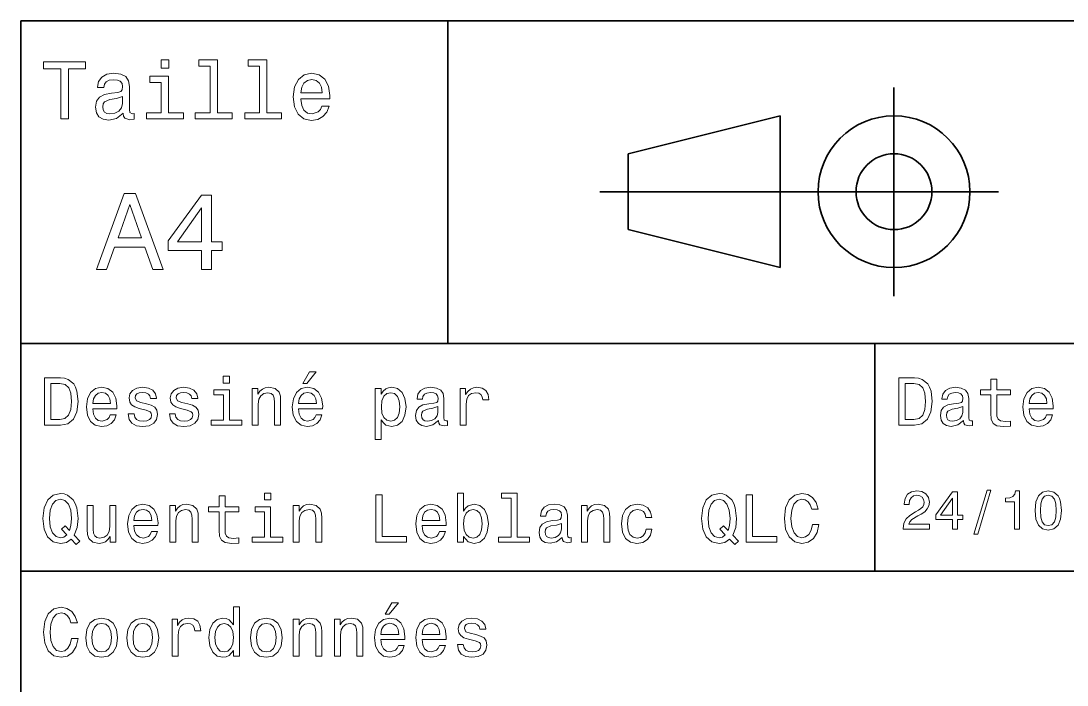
# Model space of a CAD drawing. Extents: x 0 to 297, y 0 to 210.
# Drawn here: x 97 to 152.1, y 35 to 70 of the extents above; entities that cross this region are included whole.
import ezdxf

# ---------------------------------------------------------------- set-up
doc = ezdxf.new("R2010")
doc.units = 0

msp = doc.modelspace()

# ---------------------------------------------------------------- linework, layer by layer
at = {"color": 7, "lineweight": 35}
for p, q in [((97, 10), (97, 70)), ((97, 70), (287, 70)), ((127.5, 61), (148.5, 61)), ((97, 53), (162, 53)), ((97, 41), (162, 41))]:
    msp.add_line(p, q, dxfattribs=at)
at = {"color": 7, "lineweight": 35, "ltscale": 0.425}
msp.add_line((119.5, 53), (119.5, 70), dxfattribs=at)
at = {"color": 7, "lineweight": 35, "ltscale": 0.275}
msp.add_line((143, 55.5), (143, 66.5), dxfattribs=at)
at = {"color": 7, "lineweight": 35, "ltscale": 0.206155}
for p, q in [((129, 63), (137, 65)), ((137, 57), (129, 59))]:
    msp.add_line(p, q, dxfattribs=at)
at = {"color": 7, "lineweight": 35, "ltscale": 0.2}
msp.add_line((137, 65), (137, 57), dxfattribs=at)
at = {"color": 7, "lineweight": 35, "ltscale": 0.1}
msp.add_line((129, 59), (129, 63), dxfattribs=at)
at = {"color": 7, "lineweight": 35, "ltscale": 0.3}
msp.add_line((142, 41), (142, 53), dxfattribs=at)
at = {"color": 7, "lineweight": 13}
for points in [[(99.102303, 64.837173), (99.5, 64.837173), (99.5, 67.47406), (100.407784, 67.47406), (100.407784, 67.837173), (98.190201, 67.837173), (98.190201, 67.47406), (99.102303, 67.47406)], [(104.786743, 67.940918), (104.384727, 67.940918), (104.384727, 67.508644), (104.786743, 67.508644)], [(106.969742, 67.621033), (106.969742, 65.157059), (106.187317, 65.157059), (106.187317, 64.837173), (108.128242, 64.837173), (108.128242, 65.157059), (107.350143, 65.157059), (107.350143, 67.940918), (106.373199, 67.940918), (106.373199, 67.621033)], [(109.572044, 67.621033), (109.572044, 65.157059), (108.789627, 65.157059), (108.789627, 64.837173), (110.730545, 64.837173), (110.730545, 65.157059), (109.952454, 65.157059), (109.952454, 67.940918), (108.975502, 67.940918), (108.975502, 67.621033)], [(102.387611, 65.139771), (102.387611, 65.126801), (102.409225, 64.979828), (102.47406, 64.876076), (102.746399, 64.793945), (102.958214, 64.828529), (102.958214, 65.122475), (102.867432, 65.109505), (102.746399, 65.165703), (102.724785, 65.338615), (102.724785, 66.540344), (102.672913, 66.84726), (102.521614, 67.0634), (102.257927, 67.193085), (101.886169, 67.240631), (101.523056, 67.188759), (101.255043, 67.041786), (101.086456, 66.812675), (101.030258, 66.510086), (101.030258, 66.484146), (101.371758, 66.484146), (101.402016, 66.665703), (101.497116, 66.795387), (101.65274, 66.873199), (101.873199, 66.903458), (102.085014, 66.881844), (102.236313, 66.817001), (102.327087, 66.704605), (102.357346, 66.548988), (102.340057, 66.367432), (102.270897, 66.276657), (102.097984, 66.233429), (101.773773, 66.198845), (101.402016, 66.121033), (101.138329, 65.982704), (100.982712, 65.766571), (100.935158, 65.446686), (100.978386, 65.161385), (101.112389, 64.949562), (101.328529, 64.815559), (101.626801, 64.768013), (102.028816, 64.858788)], [(104.773773, 65.157059), (104.773773, 67.080688), (103.796829, 67.080688), (103.796829, 66.756485), (104.393372, 66.756485), (104.393372, 65.157059), (103.615273, 65.157059), (103.615273, 64.837173), (105.560516, 64.837173), (105.560516, 65.157059)], [(111.750717, 65.887604), (113.272339, 65.887604), (113.276657, 66.064842), (113.207497, 66.561958), (113.017288, 66.933716), (112.714699, 67.158501), (112.312683, 67.240631), (111.919312, 67.154175), (111.616714, 66.912102), (111.422188, 66.51873), (111.353027, 66), (111.41787, 65.4683), (111.612396, 65.079247), (111.91066, 64.837173), (112.299713, 64.755043), (112.636887, 64.811234), (112.913544, 64.958214), (113.116714, 65.191643), (113.233429, 65.502876), (112.857346, 65.502876), (112.779541, 65.329971), (112.667145, 65.200287), (112.34726, 65.096542), (112.100868, 65.144089), (111.914986, 65.295387), (111.793945, 65.541786), (111.750717, 65.874634)], [(111.750717, 66.207489), (111.798271, 66.50576), (111.914986, 66.726219), (112.092216, 66.860229), (112.325653, 66.907776), (112.554756, 66.860229), (112.731987, 66.726219), (112.840057, 66.50576), (112.878967, 66.207489)], [(102.344383, 65.649857), (102.292511, 65.425072), (102.154182, 65.252159), (101.946686, 65.139771), (101.691643, 65.100861), (101.527374, 65.122475), (101.41066, 65.191643), (101.337173, 65.312675), (101.315559, 65.481262), (101.332855, 65.632561), (101.402016, 65.740631), (101.678673, 65.861671), (102.028816, 65.913544), (102.344383, 66.017288)], [(100.982712, 56.9049), (101.51297, 56.9049), (101.933716, 58.080692), (103.530258, 58.080692), (103.951012, 56.9049), (104.492798, 56.9049), (103.028816, 60.910664), (102.440926, 60.910664)], [(106.521614, 56.9049), (107.040344, 56.9049), (107.040344, 57.896255), (107.610954, 57.896255), (107.610954, 58.357349), (107.040344, 58.357349), (107.040344, 60.818443), (106.515854, 60.818443), (104.763687, 58.403458), (104.763687, 57.896255), (106.521614, 57.896255)], [(102.118156, 58.570606), (102.734871, 60.334293), (103.351585, 58.570606)], [(105.247841, 58.357349), (106.521614, 60.149857), (106.521614, 58.357349)], [(107.992798, 51.27702), (107.657784, 51.27702), (107.657784, 50.916786), (107.992798, 50.916786)], [(111.84726, 50.88797), (112.059799, 50.88797), (112.560516, 51.500362), (112.207489, 51.500362)], [(99.080688, 51.190563), (98.248558, 51.190563), (98.248558, 48.690563), (99.080688, 48.690563), (99.473343, 48.769814), (99.765129, 49.011169), (99.945244, 49.40382), (100.010086, 49.940563), (99.952446, 50.488113), (99.880402, 50.70425), (99.779541, 50.877163), (99.487755, 51.111313), (99.296829, 51.168949)], [(99.055473, 50.891571), (99.329254, 50.837536), (99.516571, 50.671829), (99.628242, 50.376442), (99.664268, 49.940563), (99.624641, 49.519093), (99.51297, 49.223705), (99.322044, 49.047192), (99.055473, 48.989555), (98.583572, 48.989555), (98.583572, 50.891571)], [(144.080688, 51.190563), (143.248566, 51.190563), (143.248566, 48.690563), (144.080688, 48.690563), (144.473343, 48.769814), (144.765137, 49.011169), (144.945251, 49.40382), (145.010086, 49.940563), (144.952454, 50.488113), (144.880402, 50.70425), (144.779541, 50.877163), (144.487747, 51.111313), (144.296829, 51.168949)], [(144.055481, 50.891571), (144.329254, 50.837536), (144.516571, 50.671829), (144.628235, 50.376442), (144.664261, 49.940563), (144.624634, 49.519093), (144.51297, 49.223705), (144.322052, 49.047192), (144.055481, 48.989555), (143.583572, 48.989555), (143.583572, 50.891571)], [(148.100861, 50.289986), (148.100861, 49.320965), (148.122482, 49.007565), (148.223343, 48.791428), (148.425079, 48.665348), (148.767288, 48.62212), (149.141937, 48.640129), (149.141937, 48.913906), (148.868149, 48.892292), (148.619598, 48.921112), (148.486313, 49.011169), (148.42868, 49.162464), (148.417862, 49.375), (148.417862, 50.289986), (149.141937, 50.289986), (149.141937, 50.560158), (148.417862, 50.560158), (148.417862, 51.125721), (148.100861, 51.125721), (148.100861, 50.560158), (147.553314, 50.560158), (147.553314, 50.289986)], [(100.784584, 49.565922), (102.052597, 49.565922), (102.056198, 49.713619), (101.998558, 50.127884), (101.840057, 50.437683), (101.587898, 50.625), (101.252884, 50.693443), (100.925072, 50.621399), (100.672913, 50.41967), (100.510803, 50.091862), (100.453171, 49.659584), (100.507202, 49.216499), (100.669312, 48.892292), (100.91787, 48.690563), (101.242073, 48.62212), (101.523056, 48.668949), (101.753601, 48.791428), (101.922913, 48.98595), (102.020172, 49.245319), (101.706772, 49.245319), (101.64193, 49.101227), (101.548271, 48.993156), (101.2817, 48.9067), (101.07637, 48.946327), (100.921471, 49.072407), (100.820602, 49.27774), (100.784584, 49.555115)], [(100.784584, 49.832493), (100.824211, 50.081055), (100.921471, 50.264771), (101.069168, 50.376442), (101.263687, 50.416069), (101.454613, 50.376442), (101.602303, 50.264771), (101.69236, 50.081055), (101.724785, 49.832493)], [(103.623199, 49.818085), (103.317001, 49.890129), (103.090057, 49.972984), (103.014412, 50.142292), (103.036026, 50.261169), (103.111671, 50.347622), (103.234146, 50.401657), (103.41066, 50.423271), (103.579971, 50.401657), (103.713257, 50.336815), (103.799713, 50.239555), (103.835732, 50.109871), (104.145531, 50.109871), (104.145531, 50.117077), (104.091499, 50.351227), (103.943802, 50.534943), (103.713257, 50.650219), (103.41066, 50.693443), (103.104469, 50.650219), (102.881126, 50.531342), (102.740631, 50.354828), (102.697403, 50.131485), (102.729828, 49.915348), (102.830688, 49.76405), (102.996399, 49.655983), (103.237755, 49.580334), (103.590775, 49.493877), (103.806915, 49.40382), (103.864555, 49.331772), (103.886169, 49.223705), (103.853745, 49.09042), (103.767288, 48.989555), (103.626801, 48.924713), (103.439484, 48.903099), (103.241356, 48.924713), (103.09726, 49.000362), (103, 49.122841), (102.960373, 49.292149), (102.654175, 49.292149), (102.704613, 49.003963), (102.852303, 48.795029), (103.086456, 48.668949), (103.41066, 48.62212), (103.749283, 48.668949), (103.997841, 48.795029), (104.149139, 48.996758), (104.203171, 49.259727), (104.163544, 49.486671), (104.051872, 49.641571), (103.868156, 49.742435)], [(105.791786, 49.818085), (105.485588, 49.890129), (105.258644, 49.972984), (105.182999, 50.142292), (105.204613, 50.261169), (105.280258, 50.347622), (105.40274, 50.401657), (105.579254, 50.423271), (105.748558, 50.401657), (105.881844, 50.336815), (105.9683, 50.239555), (106.004326, 50.109871), (106.314117, 50.109871), (106.314117, 50.117077), (106.260086, 50.351227), (106.112396, 50.534943), (105.881844, 50.650219), (105.579254, 50.693443), (105.273056, 50.650219), (105.049713, 50.531342), (104.909225, 50.354828), (104.865997, 50.131485), (104.898415, 49.915348), (104.999283, 49.76405), (105.164986, 49.655983), (105.406342, 49.580334), (105.759369, 49.493877), (105.975502, 49.40382), (106.033142, 49.331772), (106.054756, 49.223705), (106.022339, 49.09042), (105.935883, 48.989555), (105.795387, 48.924713), (105.60807, 48.903099), (105.409943, 48.924713), (105.265854, 49.000362), (105.168587, 49.122841), (105.12896, 49.292149), (104.822769, 49.292149), (104.873199, 49.003963), (105.020897, 48.795029), (105.255043, 48.668949), (105.579254, 48.62212), (105.91787, 48.668949), (106.166428, 48.795029), (106.317726, 48.996758), (106.371758, 49.259727), (106.33213, 49.486671), (106.220459, 49.641571), (106.036743, 49.742435)], [(107.981987, 48.957134), (107.981987, 50.560158), (107.16787, 50.560158), (107.16787, 50.289986), (107.664986, 50.289986), (107.664986, 48.957134), (107.016571, 48.957134), (107.016571, 48.690563), (108.637611, 48.690563), (108.637611, 48.957134)], [(109.181557, 48.690563), (109.498558, 48.690563), (109.498558, 49.807278), (109.530983, 50.063042), (109.635445, 50.250362), (109.797546, 50.365635), (110.013687, 50.408863), (110.1866, 50.372841), (110.29467, 50.275578), (110.348701, 50.113472), (110.366714, 49.897335), (110.366714, 48.690563), (110.683716, 48.690563), (110.683716, 49.962177), (110.669312, 50.217941), (110.604469, 50.430477), (110.39193, 50.625), (110.060516, 50.693443), (109.876801, 50.668228), (109.721901, 50.599785), (109.588615, 50.484512), (109.484146, 50.329613), (109.484146, 50.625), (109.181557, 50.625)], [(111.627518, 49.565922), (112.895531, 49.565922), (112.899132, 49.713619), (112.841499, 50.127884), (112.682999, 50.437683), (112.430832, 50.625), (112.095825, 50.693443), (111.768013, 50.621399), (111.515854, 50.41967), (111.353745, 50.091862), (111.296112, 49.659584), (111.350143, 49.216499), (111.512245, 48.892292), (111.760803, 48.690563), (112.085014, 48.62212), (112.365997, 48.668949), (112.596542, 48.791428), (112.765854, 48.98595), (112.863113, 49.245319), (112.549713, 49.245319), (112.484871, 49.101227), (112.391212, 48.993156), (112.124641, 48.9067), (111.919312, 48.946327), (111.764412, 49.072407), (111.663544, 49.27774), (111.627518, 49.555115)], [(111.627518, 49.832493), (111.667145, 50.081055), (111.764412, 50.264771), (111.912102, 50.376442), (112.106628, 50.416069), (112.297546, 50.376442), (112.445244, 50.264771), (112.535301, 50.081055), (112.567726, 49.832493)], [(115.986313, 50.326012), (115.986313, 50.625), (115.669312, 50.625), (115.669312, 47.941284), (115.986313, 47.941284), (115.986313, 48.98595), (116.097984, 48.816643), (116.22406, 48.704971), (116.541069, 48.62212), (116.843658, 48.690563), (117.081413, 48.895893), (117.236313, 49.2201), (117.293945, 49.659584), (117.236313, 50.095463), (117.081413, 50.41967), (116.843658, 50.621399), (116.541069, 50.693443), (116.368156, 50.671829), (116.220459, 50.603386), (116.094383, 50.488113)], [(116.48703, 48.9067), (116.274498, 48.953533), (116.119598, 49.097622), (116.022339, 49.331772), (115.989914, 49.659584), (116.022339, 49.983791), (116.119598, 50.217941), (116.274498, 50.358429), (116.48703, 50.408863), (116.681557, 50.358429), (116.836456, 50.21434), (116.933716, 49.98019), (116.969742, 49.659584), (116.933716, 49.335377), (116.836456, 49.097622), (116.681557, 48.953533)], [(119.005043, 48.942726), (119.005043, 48.931919), (119.023056, 48.809441), (119.077087, 48.722984), (119.304031, 48.654541), (119.480545, 48.683357), (119.480545, 48.928314), (119.4049, 48.917507), (119.304031, 48.96434), (119.286026, 49.108429), (119.286026, 50.109871), (119.242798, 50.365635), (119.116714, 50.54575), (118.896973, 50.65382), (118.587173, 50.693443), (118.284584, 50.650219), (118.061241, 50.52774), (117.920746, 50.336815), (117.873917, 50.084656), (117.873917, 50.063042), (118.158501, 50.063042), (118.183716, 50.21434), (118.26297, 50.322407), (118.392654, 50.387249), (118.57637, 50.412464), (118.752884, 50.394455), (118.878967, 50.34042), (118.954613, 50.246758), (118.979828, 50.117077), (118.965416, 49.965778), (118.907784, 49.890129), (118.763687, 49.854107), (118.493515, 49.825291), (118.183716, 49.760448), (117.963974, 49.645176), (117.834297, 49.465057), (117.79467, 49.19849), (117.830688, 48.960735), (117.942368, 48.784222), (118.122482, 48.67255), (118.37104, 48.632927), (118.706055, 48.708576)], [(120.143372, 48.690563), (120.460373, 48.690563), (120.460373, 49.796471), (120.492798, 50.063042), (120.590057, 50.253963), (120.748558, 50.369236), (120.961098, 50.408863), (121.119598, 50.383648), (121.238472, 50.3116), (121.310516, 50.189121), (121.335739, 50.023415), (121.656342, 50.023415), (121.613113, 50.315205), (121.49424, 50.524136), (121.296112, 50.650219), (121.02594, 50.693443), (120.842224, 50.664627), (120.683716, 50.592579), (120.543228, 50.4701), (120.431557, 50.304398), (120.431557, 50.625), (120.143372, 50.625)], [(146.656342, 48.942726), (146.656342, 48.931919), (146.674347, 48.809441), (146.728394, 48.722984), (146.955338, 48.654541), (147.131851, 48.683357), (147.131851, 48.928314), (147.056198, 48.917507), (146.955338, 48.96434), (146.937317, 49.108429), (146.937317, 50.109871), (146.894089, 50.365635), (146.768005, 50.54575), (146.548264, 50.65382), (146.23848, 50.693443), (145.935883, 50.650219), (145.71254, 50.52774), (145.572052, 50.336815), (145.525223, 50.084656), (145.525223, 50.063042), (145.809799, 50.063042), (145.835022, 50.21434), (145.914261, 50.322407), (146.043945, 50.387249), (146.227661, 50.412464), (146.404175, 50.394455), (146.530258, 50.34042), (146.605911, 50.246758), (146.631119, 50.117077), (146.616714, 49.965778), (146.559082, 49.890129), (146.414978, 49.854107), (146.144806, 49.825291), (145.835022, 49.760448), (145.61528, 49.645176), (145.485596, 49.465057), (145.445969, 49.19849), (145.481995, 48.960735), (145.593658, 48.784222), (145.773773, 48.67255), (146.022339, 48.632927), (146.357346, 48.708576)], [(150.121765, 49.565922), (151.389771, 49.565922), (151.393372, 49.713619), (151.335739, 50.127884), (151.177231, 50.437683), (150.925079, 50.625), (150.590057, 50.693443), (150.262253, 50.621399), (150.010086, 50.41967), (149.847977, 50.091862), (149.790344, 49.659584), (149.844376, 49.216499), (150.006485, 48.892292), (150.255051, 48.690563), (150.579254, 48.62212), (150.860229, 48.668949), (151.090775, 48.791428), (151.260086, 48.98595), (151.357346, 49.245319), (151.043945, 49.245319), (150.979111, 49.101227), (150.885452, 48.993156), (150.618881, 48.9067), (150.413544, 48.946327), (150.258652, 49.072407), (150.157776, 49.27774), (150.121765, 49.555115)], [(150.121765, 49.832493), (150.161377, 50.081055), (150.258652, 50.264771), (150.406342, 50.376442), (150.600861, 50.416069), (150.791794, 50.376442), (150.939484, 50.264771), (151.029541, 50.081055), (151.061966, 49.832493)], [(118.969025, 49.367798), (118.925797, 49.180477), (118.810516, 49.036385), (118.637611, 48.942726), (118.425072, 48.910305), (118.288185, 48.928314), (118.190926, 48.98595), (118.129684, 49.086815), (118.111671, 49.227306), (118.126083, 49.353386), (118.183716, 49.443443), (118.414268, 49.544312), (118.706055, 49.587536), (118.969025, 49.673992)], [(146.620316, 49.367798), (146.577087, 49.180477), (146.461823, 49.036385), (146.28891, 48.942726), (146.07637, 48.910305), (145.939484, 48.928314), (145.842224, 48.98595), (145.780975, 49.086815), (145.76297, 49.227306), (145.777374, 49.353386), (145.835022, 49.443443), (146.065567, 49.544312), (146.357346, 49.587536), (146.620316, 49.673992)], [(143.489914, 43.224785), (144.864563, 43.224785), (144.864563, 43.472622), (143.778107, 43.472622), (143.838623, 43.60807), (143.942368, 43.720463), (144.262253, 43.925072), (144.432281, 44.011528), (144.622482, 44.135448), (144.757935, 44.279541), (144.835739, 44.44957), (144.864563, 44.642651), (144.815567, 44.884727), (144.680115, 45.074928), (144.472626, 45.195965), (144.20462, 45.239193), (143.927963, 45.190201), (143.71759, 45.054756), (143.582138, 44.838619), (143.536026, 44.553314), (143.536026, 44.51297), (143.798279, 44.51297), (143.798279, 44.536022), (143.824219, 44.731991), (143.902023, 44.876083), (144.02594, 44.9683), (144.190201, 45), (144.357361, 44.971184), (144.481277, 44.899136), (144.561966, 44.786743), (144.59079, 44.645535), (144.570602, 44.51297), (144.515854, 44.400578), (144.42363, 44.302593), (144.296829, 44.216141), (144.126801, 44.12392), (143.844391, 43.945248), (143.645538, 43.755043), (143.52739, 43.524498), (143.489914, 43.233429)], [(147.213257, 42.956772), (147.412109, 42.956772), (148.109512, 45.279541), (147.907791, 45.279541)], [(149.345825, 43.224785), (149.608078, 43.224785), (149.608078, 45.239193), (149.412109, 45.239193), (149.360229, 45.0634), (149.256485, 44.945248), (149.097992, 44.876083), (148.878967, 44.853027), (148.878967, 44.648415), (149.345825, 44.648415)], [(150.438049, 44.201729), (150.481277, 43.749279), (150.616714, 43.426514), (150.832855, 43.230549), (151.132568, 43.167149), (151.429398, 43.230549), (151.645538, 43.426514), (151.778107, 43.749279), (151.824219, 44.201729), (151.778107, 44.651299), (151.723343, 44.829971), (151.645538, 44.976948), (151.429398, 45.172913), (151.132568, 45.239193), (150.832855, 45.172913), (150.616714, 44.974064), (150.481277, 44.651299)], [(99.642654, 42.685879), (99.916428, 42.401295), (100.107346, 42.592216), (99.811958, 42.894814), (99.963257, 43.305473), (100.010086, 43.780979), (99.941643, 44.339336), (99.862389, 44.56628), (99.757927, 44.753601), (99.46254, 45.009365), (99.282417, 45.074207), (99.084297, 45.099422), (98.702446, 45.009365), (98.41066, 44.757202), (98.223343, 44.342937), (98.158501, 43.780979), (98.223343, 43.219021), (98.407059, 42.804756), (98.698845, 42.548992), (99.084297, 42.462536), (99.397697, 42.520172)], [(99.415703, 42.916428), (99.260803, 42.801151), (99.084297, 42.765129), (98.850143, 42.829971), (98.666428, 43.024494), (98.543945, 43.341499), (98.504326, 43.780979), (98.543945, 44.216858), (98.662827, 44.537464), (98.846542, 44.731987), (99.084297, 44.80043), (99.318443, 44.731987), (99.502159, 44.533859), (99.62104, 44.213257), (99.664268, 43.780979), (99.631844, 43.406338), (99.5634, 43.150578), (99.329254, 43.395531), (99.134727, 43.211815)], [(107.438042, 44.130402), (107.438042, 43.161381), (107.459656, 42.84798), (107.560516, 42.631844), (107.762245, 42.505764), (108.104469, 42.462536), (108.479111, 42.480545), (108.479111, 42.754322), (108.20533, 42.732708), (107.956772, 42.761528), (107.823486, 42.851585), (107.765854, 43.00288), (107.755043, 43.215416), (107.755043, 44.130402), (108.479111, 44.130402), (108.479111, 44.400574), (107.755043, 44.400574), (107.755043, 44.966137), (107.438042, 44.966137), (107.438042, 44.400574), (106.890488, 44.400574), (106.890488, 44.130402)], [(110.161385, 45.117435), (109.82637, 45.117435), (109.82637, 44.757202), (110.161385, 44.757202)], [(115.701729, 42.530979), (117.308357, 42.530979), (117.308357, 42.833572), (116.033142, 42.833572), (116.033142, 45.030979), (115.701729, 45.030979)], [(120.323486, 42.829971), (120.55764, 42.552593), (120.878242, 42.462536), (121.18084, 42.530979), (121.422195, 42.736309), (121.573486, 43.064121), (121.631126, 43.5), (121.573486, 43.935879), (121.418587, 44.260086), (121.18084, 44.461815), (120.878242, 44.533859), (120.561241, 44.440201), (120.431557, 44.324928), (120.323486, 44.170029), (120.323486, 45.117435), (120.006485, 45.117435), (120.006485, 42.530979), (120.323486, 42.530979)], [(122.823486, 44.850864), (122.823486, 42.79755), (122.171471, 42.79755), (122.171471, 42.530979), (123.78891, 42.530979), (123.78891, 42.79755), (123.140488, 42.79755), (123.140488, 45.117435), (122.32637, 45.117435), (122.32637, 44.850864)], [(134.340057, 42.685879), (134.613831, 42.401295), (134.804764, 42.592216), (134.509369, 42.894814), (134.660675, 43.305473), (134.707489, 43.780979), (134.639053, 44.339336), (134.559799, 44.56628), (134.455338, 44.753601), (134.159943, 45.009365), (133.979828, 45.074207), (133.781708, 45.099422), (133.399857, 45.009365), (133.108078, 44.757202), (132.920746, 44.342937), (132.855911, 43.780979), (132.920746, 43.219021), (133.104462, 42.804756), (133.396255, 42.548992), (133.781708, 42.462536), (134.095108, 42.520172)], [(134.113113, 42.916428), (133.958221, 42.801151), (133.781708, 42.765129), (133.547546, 42.829971), (133.363831, 43.024494), (133.241364, 43.341499), (133.201736, 43.780979), (133.241364, 44.216858), (133.360229, 44.537464), (133.543945, 44.731987), (133.781708, 44.80043), (134.015854, 44.731987), (134.19957, 44.533859), (134.318451, 44.213257), (134.361679, 43.780979), (134.329254, 43.406338), (134.260803, 43.150578), (134.026657, 43.395531), (133.832138, 43.211815)], [(135.219025, 42.530979), (136.825653, 42.530979), (136.825653, 42.833572), (135.55043, 42.833572), (135.55043, 45.030979), (135.219025, 45.030979)], [(138.702454, 43.460373), (138.630402, 43.15778), (138.511536, 42.941643), (138.345825, 42.808357), (138.151306, 42.765129), (137.917145, 42.829971), (137.733429, 43.024494), (137.610962, 43.341499), (137.57132, 43.780979), (137.610962, 44.216858), (137.729828, 44.537464), (137.913544, 44.731987), (138.151306, 44.80043), (138.324219, 44.764408), (138.471909, 44.663544), (138.587173, 44.501442), (138.666428, 44.278099), (139.008652, 44.278099), (138.900574, 44.620316), (138.713257, 44.879681), (138.457489, 45.041786), (138.151306, 45.099422), (137.769455, 45.009365), (137.477661, 44.757202), (137.290344, 44.342937), (137.22551, 43.780979), (137.290344, 43.219021), (137.477661, 42.804756), (137.769455, 42.548992), (138.151306, 42.462536), (138.486313, 42.530979), (138.756485, 42.721901), (138.947403, 43.035301), (139.048279, 43.460373)], [(146.086456, 43.224785), (146.345825, 43.224785), (146.345825, 43.720463), (146.631134, 43.720463), (146.631134, 43.951008), (146.345825, 43.951008), (146.345825, 45.181557), (146.083572, 45.181557), (145.207504, 43.974064), (145.207504, 43.720463), (146.086456, 43.720463)], [(145.44957, 43.951008), (146.086456, 44.847263), (146.086456, 43.951008)], [(150.714706, 44.201729), (150.737762, 44.550434), (150.809799, 44.801155), (150.939484, 44.948128), (151.132568, 45), (151.322769, 44.948128), (151.452454, 44.801155), (151.524506, 44.550434), (151.547562, 44.201729), (151.524506, 43.850143), (151.452454, 43.599426), (151.322769, 43.45245), (151.132568, 43.403458), (150.939484, 43.45245), (150.809799, 43.599426), (150.737762, 43.850143)], [(101.998558, 44.465416), (101.681557, 44.465416), (101.681557, 43.348701), (101.645531, 43.089336), (101.541069, 42.902016), (101.37896, 42.786743), (101.166428, 42.750721), (100.997116, 42.779537), (100.889046, 42.865993), (100.827812, 43.013687), (100.8134, 43.222622), (100.8134, 44.465416), (100.496399, 44.465416), (100.496399, 43.193802), (100.507202, 42.938038), (100.575645, 42.725502), (100.784584, 42.530979), (101.119598, 42.462536), (101.299713, 42.487751), (101.454613, 42.552593), (101.587898, 42.664265), (101.695969, 42.826366), (101.695969, 42.530979), (101.998558, 42.530979)], [(102.953171, 43.406338), (104.221184, 43.406338), (104.224785, 43.554035), (104.167145, 43.9683), (104.008644, 44.278099), (103.756485, 44.465416), (103.421471, 44.533859), (103.093658, 44.461815), (102.841499, 44.260086), (102.679398, 43.932278), (102.621758, 43.5), (102.675797, 43.056915), (102.837898, 42.732708), (103.086456, 42.530979), (103.41066, 42.462536), (103.691643, 42.509365), (103.922188, 42.631844), (104.091499, 42.826366), (104.188759, 43.085735), (103.875359, 43.085735), (103.810516, 42.941643), (103.716858, 42.833572), (103.450287, 42.747116), (103.244957, 42.786743), (103.090057, 42.912823), (102.989197, 43.118156), (102.953171, 43.395531)], [(102.953171, 43.672909), (102.992798, 43.921471), (103.090057, 44.105186), (103.237755, 44.216858), (103.432274, 44.256485), (103.623199, 44.216858), (103.770897, 44.105186), (103.860954, 43.921471), (103.893372, 43.672909)], [(104.844383, 42.530979), (105.161385, 42.530979), (105.161385, 43.647694), (105.193802, 43.903458), (105.298271, 44.090778), (105.460373, 44.206051), (105.676514, 44.249279), (105.849426, 44.213257), (105.957497, 44.115993), (106.011528, 43.953888), (106.029541, 43.737751), (106.029541, 42.530979), (106.346542, 42.530979), (106.346542, 43.802593), (106.33213, 44.058357), (106.267288, 44.270893), (106.054756, 44.465416), (105.723343, 44.533859), (105.539627, 44.508644), (105.384727, 44.440201), (105.251442, 44.324928), (105.146973, 44.170029), (105.146973, 44.465416), (104.844383, 44.465416)], [(110.150574, 42.79755), (110.150574, 44.400574), (109.336456, 44.400574), (109.336456, 44.130402), (109.833572, 44.130402), (109.833572, 42.79755), (109.185158, 42.79755), (109.185158, 42.530979), (110.806198, 42.530979), (110.806198, 42.79755)], [(111.350143, 42.530979), (111.667145, 42.530979), (111.667145, 43.647694), (111.69957, 43.903458), (111.804031, 44.090778), (111.966141, 44.206051), (112.182274, 44.249279), (112.355186, 44.213257), (112.463257, 44.115993), (112.517288, 43.953888), (112.535301, 43.737751), (112.535301, 42.530979), (112.852303, 42.530979), (112.852303, 43.802593), (112.837898, 44.058357), (112.773056, 44.270893), (112.560516, 44.465416), (112.229103, 44.533859), (112.045387, 44.508644), (111.890488, 44.440201), (111.757202, 44.324928), (111.65274, 44.170029), (111.65274, 44.465416), (111.350143, 44.465416)], [(118.133286, 43.406338), (119.401299, 43.406338), (119.4049, 43.554035), (119.34726, 43.9683), (119.188766, 44.278099), (118.9366, 44.465416), (118.601585, 44.533859), (118.273773, 44.461815), (118.021614, 44.260086), (117.859512, 43.932278), (117.801872, 43.5), (117.855911, 43.056915), (118.018013, 42.732708), (118.266571, 42.530979), (118.590775, 42.462536), (118.871758, 42.509365), (119.10231, 42.631844), (119.271614, 42.826366), (119.368881, 43.085735), (119.055481, 43.085735), (118.990631, 42.941643), (118.896973, 42.833572), (118.630402, 42.747116), (118.425072, 42.786743), (118.270172, 42.912823), (118.169312, 43.118156), (118.133286, 43.395531)], [(118.133286, 43.672909), (118.172913, 43.921471), (118.270172, 44.105186), (118.41787, 44.216858), (118.612396, 44.256485), (118.803314, 44.216858), (118.951012, 44.105186), (119.041069, 43.921471), (119.073486, 43.672909)], [(121.306915, 43.5), (121.270897, 43.175793), (121.17363, 42.938038), (121.018738, 42.793949), (120.824211, 42.747116), (120.611671, 42.793949), (120.456772, 42.938038), (120.359512, 43.172188), (120.327087, 43.5), (120.359512, 43.824207), (120.456772, 44.058357), (120.611671, 44.198845), (120.824211, 44.249279), (121.018738, 44.198845), (121.17363, 44.054756), (121.270897, 43.820606)], [(125.510811, 42.783142), (125.510811, 42.772335), (125.528824, 42.649857), (125.582855, 42.5634), (125.809799, 42.494957), (125.986313, 42.523773), (125.986313, 42.76873), (125.910667, 42.757923), (125.809799, 42.804756), (125.791794, 42.948845), (125.791794, 43.950287), (125.748566, 44.206051), (125.622482, 44.386166), (125.40274, 44.494236), (125.092941, 44.533859), (124.790344, 44.490635), (124.567001, 44.368156), (124.426514, 44.177231), (124.379684, 43.925072), (124.379684, 43.903458), (124.664268, 43.903458), (124.689484, 44.054756), (124.768738, 44.162823), (124.898422, 44.227665), (125.082138, 44.25288), (125.258652, 44.234871), (125.384727, 44.180836), (125.460381, 44.087173), (125.485596, 43.957493), (125.471184, 43.806194), (125.413544, 43.730545), (125.269455, 43.694523), (124.999283, 43.665707), (124.689484, 43.600864), (124.469742, 43.485592), (124.340057, 43.305473), (124.300438, 43.038906), (124.336456, 42.801151), (124.448128, 42.624638), (124.628242, 42.512966), (124.876801, 42.473343), (125.211823, 42.548992)], [(126.530266, 42.530979), (126.847267, 42.530979), (126.847267, 43.647694), (126.879684, 43.903458), (126.984154, 44.090778), (127.146255, 44.206051), (127.362396, 44.249279), (127.535309, 44.213257), (127.643372, 44.115993), (127.697411, 43.953888), (127.715424, 43.737751), (127.715424, 42.530979), (128.032425, 42.530979), (128.032425, 43.802593), (128.018021, 44.058357), (127.953171, 44.270893), (127.740639, 44.465416), (127.409225, 44.533859), (127.22551, 44.508644), (127.07061, 44.440201), (126.937325, 44.324928), (126.832855, 44.170029), (126.832855, 44.465416), (126.530266, 44.465416)], [(129.930847, 43.824207), (130.244232, 43.824207), (130.179398, 44.112392), (130.024506, 44.339336), (129.783142, 44.479828), (129.469742, 44.533859), (129.123932, 44.461815), (128.860962, 44.260086), (128.695251, 43.932278), (128.637619, 43.492794), (128.69165, 43.056915), (128.853745, 42.732708), (129.109512, 42.530979), (129.458939, 42.462536), (129.768738, 42.516571), (130.010086, 42.667866), (130.175797, 42.905621), (130.247849, 43.222622), (129.945251, 43.222622), (129.89122, 43.020893), (129.790344, 42.869595), (129.646255, 42.775936), (129.469742, 42.747116), (129.25, 42.793949), (129.091507, 42.938038), (128.994247, 43.172188), (128.961823, 43.503601), (128.994247, 43.827808), (129.095108, 44.061958), (129.257202, 44.206051), (129.469742, 44.256485), (129.657059, 44.224064), (129.797562, 44.141209), (129.89122, 44.004322)], [(125.474785, 43.208214), (125.431557, 43.020893), (125.316284, 42.876801), (125.143372, 42.783142), (124.93084, 42.750721), (124.793953, 42.76873), (124.696686, 42.826366), (124.635452, 42.927231), (124.617439, 43.067722), (124.631851, 43.193802), (124.689484, 43.283859), (124.920029, 43.384727), (125.211823, 43.427952), (125.474785, 43.514408)], [(116.184441, 38.728386), (116.396973, 38.728386), (116.897697, 39.340778), (116.54467, 39.340778)], [(99.66787, 37.460373), (99.595818, 37.15778), (99.476944, 36.941643), (99.311241, 36.808357), (99.116714, 36.765129), (98.882568, 36.829971), (98.698845, 37.024494), (98.57637, 37.341499), (98.536743, 37.780979), (98.57637, 38.216858), (98.695244, 38.537464), (98.87896, 38.731987), (99.116714, 38.80043), (99.289627, 38.764408), (99.437317, 38.663544), (99.552597, 38.501442), (99.631844, 38.278099), (99.97406, 38.278099), (99.865997, 38.620316), (99.678673, 38.879681), (99.422913, 39.041786), (99.116714, 39.099422), (98.734871, 39.009365), (98.443085, 38.757202), (98.25576, 38.342937), (98.190926, 37.780979), (98.25576, 37.219021), (98.443085, 36.804756), (98.734871, 36.548992), (99.116714, 36.462536), (99.451729, 36.530979), (99.721901, 36.721901), (99.912827, 37.035301), (100.013687, 37.460373)], [(108.201729, 36.829971), (108.201729, 36.530979), (108.51873, 36.530979), (108.51873, 39.117435), (108.20533, 39.117435), (108.20533, 38.170029), (107.963974, 38.443802), (107.816284, 38.508644), (107.646973, 38.533859), (107.340775, 38.461815), (107.103027, 38.260086), (106.948128, 37.935879), (106.894089, 37.5), (106.948128, 37.064121), (107.103027, 36.736309), (107.340775, 36.530979), (107.646973, 36.462536), (107.816284, 36.487751), (107.967575, 36.552593)], [(100.413544, 37.496399), (100.471184, 37.056915), (100.636887, 36.732708), (100.899857, 36.530979), (101.252884, 36.462536), (101.602303, 36.530979), (101.865273, 36.729107), (102.030983, 37.053314), (102.092216, 37.496399), (102.030983, 37.935879), (101.865273, 38.263687), (101.602303, 38.461815), (101.252884, 38.533859), (100.899857, 38.461815), (100.636887, 38.260086), (100.471184, 37.935879)], [(100.737755, 37.5), (100.770172, 37.824207), (100.87104, 38.058357), (101.033142, 38.20245), (101.252884, 38.25288), (101.469017, 38.20245), (101.631126, 38.061958), (101.731987, 37.824207), (101.768013, 37.5), (101.731987, 37.172188), (101.631126, 36.934437), (101.469017, 36.790344), (101.252884, 36.743515), (101.033142, 36.790344), (100.87104, 36.934437), (100.770172, 37.172188)], [(102.58213, 37.496399), (102.639771, 37.056915), (102.805473, 36.732708), (103.068443, 36.530979), (103.421471, 36.462536), (103.770897, 36.530979), (104.033859, 36.729107), (104.19957, 37.053314), (104.260803, 37.496399), (104.19957, 37.935879), (104.033859, 38.263687), (103.770897, 38.461815), (103.421471, 38.533859), (103.068443, 38.461815), (102.805473, 38.260086), (102.639771, 37.935879)], [(102.906342, 37.5), (102.938759, 37.824207), (103.039627, 38.058357), (103.201729, 38.20245), (103.421471, 38.25288), (103.637611, 38.20245), (103.799713, 38.061958), (103.900574, 37.824207), (103.9366, 37.5), (103.900574, 37.172188), (103.799713, 36.934437), (103.637611, 36.790344), (103.421471, 36.743515), (103.201729, 36.790344), (103.039627, 36.934437), (102.938759, 37.172188)], [(104.963257, 36.530979), (105.280258, 36.530979), (105.280258, 37.636887), (105.312683, 37.903458), (105.409943, 38.094379), (105.568443, 38.209652), (105.780983, 38.249279), (105.939484, 38.224064), (106.058357, 38.152016), (106.130402, 38.029537), (106.155617, 37.863831), (106.476227, 37.863831), (106.432999, 38.155621), (106.314117, 38.364552), (106.115997, 38.490635), (105.845825, 38.533859), (105.662102, 38.505043), (105.503601, 38.432995), (105.363113, 38.310516), (105.251442, 38.144814), (105.251442, 38.465416), (104.963257, 38.465416)], [(107.701012, 38.249279), (107.909943, 38.198845), (108.068443, 38.058357), (108.162102, 37.824207), (108.198128, 37.5), (108.162102, 37.172188), (108.068443, 36.938038), (107.909943, 36.793949), (107.701012, 36.747116), (107.502884, 36.793949), (107.351585, 36.938038), (107.250717, 37.175793), (107.2183, 37.5), (107.250717, 37.820606), (107.351585, 38.054756), (107.502884, 38.198845)], [(109.087898, 37.496399), (109.145531, 37.056915), (109.311241, 36.732708), (109.574203, 36.530979), (109.927231, 36.462536), (110.276657, 36.530979), (110.539627, 36.729107), (110.70533, 37.053314), (110.766571, 37.496399), (110.70533, 37.935879), (110.539627, 38.263687), (110.276657, 38.461815), (109.927231, 38.533859), (109.574203, 38.461815), (109.311241, 38.260086), (109.145531, 37.935879)], [(109.412102, 37.5), (109.444527, 37.824207), (109.545387, 38.058357), (109.707489, 38.20245), (109.927231, 38.25288), (110.143372, 38.20245), (110.305473, 38.061958), (110.406342, 37.824207), (110.44236, 37.5), (110.406342, 37.172188), (110.305473, 36.934437), (110.143372, 36.790344), (109.927231, 36.743515), (109.707489, 36.790344), (109.545387, 36.934437), (109.444527, 37.172188)], [(111.350143, 36.530979), (111.667145, 36.530979), (111.667145, 37.647694), (111.69957, 37.903458), (111.804031, 38.090778), (111.966141, 38.206051), (112.182274, 38.249279), (112.355186, 38.213257), (112.463257, 38.115993), (112.517288, 37.953888), (112.535301, 37.737751), (112.535301, 36.530979), (112.852303, 36.530979), (112.852303, 37.802593), (112.837898, 38.058357), (112.773056, 38.270893), (112.560516, 38.465416), (112.229103, 38.533859), (112.045387, 38.508644), (111.890488, 38.440201), (111.757202, 38.324928), (111.65274, 38.170029), (111.65274, 38.465416), (111.350143, 38.465416)], [(113.51873, 36.530979), (113.835732, 36.530979), (113.835732, 37.647694), (113.868156, 37.903458), (113.972626, 38.090778), (114.134727, 38.206051), (114.350861, 38.249279), (114.523773, 38.213257), (114.631844, 38.115993), (114.685883, 37.953888), (114.703888, 37.737751), (114.703888, 36.530979), (115.020889, 36.530979), (115.020889, 37.802593), (115.006485, 38.058357), (114.941643, 38.270893), (114.729111, 38.465416), (114.39769, 38.533859), (114.213974, 38.508644), (114.059082, 38.440201), (113.925789, 38.324928), (113.821327, 38.170029), (113.821327, 38.465416), (113.51873, 38.465416)], [(115.964699, 37.406338), (117.232712, 37.406338), (117.236313, 37.554035), (117.178673, 37.9683), (117.020172, 38.278099), (116.768013, 38.465416), (116.432999, 38.533859), (116.105186, 38.461815), (115.853027, 38.260086), (115.690918, 37.932278), (115.633286, 37.5), (115.687317, 37.056915), (115.849426, 36.732708), (116.097984, 36.530979), (116.422188, 36.462536), (116.703171, 36.509365), (116.933716, 36.631844), (117.103027, 36.826366), (117.200287, 37.085735), (116.886887, 37.085735), (116.822044, 36.941643), (116.728386, 36.833572), (116.461815, 36.747116), (116.256485, 36.786743), (116.101585, 36.912823), (116.000717, 37.118156), (115.964699, 37.395531)], [(115.964699, 37.672909), (116.004318, 37.921471), (116.101585, 38.105186), (116.249283, 38.216858), (116.443802, 38.256485), (116.634727, 38.216858), (116.782425, 38.105186), (116.872482, 37.921471), (116.9049, 37.672909)], [(118.133286, 37.406338), (119.401299, 37.406338), (119.4049, 37.554035), (119.34726, 37.9683), (119.188766, 38.278099), (118.9366, 38.465416), (118.601585, 38.533859), (118.273773, 38.461815), (118.021614, 38.260086), (117.859512, 37.932278), (117.801872, 37.5), (117.855911, 37.056915), (118.018013, 36.732708), (118.266571, 36.530979), (118.590775, 36.462536), (118.871758, 36.509365), (119.10231, 36.631844), (119.271614, 36.826366), (119.368881, 37.085735), (119.055481, 37.085735), (118.990631, 36.941643), (118.896973, 36.833572), (118.630402, 36.747116), (118.425072, 36.786743), (118.270172, 36.912823), (118.169312, 37.118156), (118.133286, 37.395531)], [(118.133286, 37.672909), (118.172913, 37.921471), (118.270172, 38.105186), (118.41787, 38.216858), (118.612396, 38.256485), (118.803314, 38.216858), (118.951012, 38.105186), (119.041069, 37.921471), (119.073486, 37.672909)], [(120.971901, 37.658501), (120.66571, 37.730545), (120.438766, 37.8134), (120.363113, 37.982708), (120.384727, 38.101585), (120.460373, 38.188038), (120.582855, 38.242073), (120.759369, 38.263687), (120.92868, 38.242073), (121.061966, 38.177231), (121.148415, 38.079971), (121.184441, 37.950287), (121.49424, 37.950287), (121.49424, 37.957493), (121.440201, 38.191643), (121.292511, 38.375359), (121.061966, 38.490635), (120.759369, 38.533859), (120.453171, 38.490635), (120.229828, 38.371758), (120.08934, 38.195244), (120.046112, 37.971901), (120.078529, 37.755764), (120.179398, 37.604465), (120.3451, 37.496399), (120.586456, 37.42075), (120.939484, 37.334293), (121.155624, 37.244236), (121.213257, 37.172188), (121.234871, 37.064121), (121.202454, 36.930836), (121.115997, 36.829971), (120.97551, 36.765129), (120.788185, 36.743515), (120.590057, 36.765129), (120.445969, 36.840778), (120.348709, 36.963257), (120.309082, 37.132565), (120.002884, 37.132565), (120.053314, 36.844379), (120.201012, 36.635445), (120.435158, 36.509365), (120.759369, 36.462536), (121.097984, 36.509365), (121.346542, 36.635445), (121.497841, 36.837173), (121.551872, 37.100143), (121.512253, 37.327087), (121.400574, 37.481987), (121.216858, 37.582851)]]:
    msp.add_lwpolyline(points, close=True, dxfattribs=at)
at = {"color": 7, "lineweight": 35}
for radius in [4, 2]:
    msp.add_circle((143, 61), radius, dxfattribs=at)

doc.saveas('drawing.dxf')
